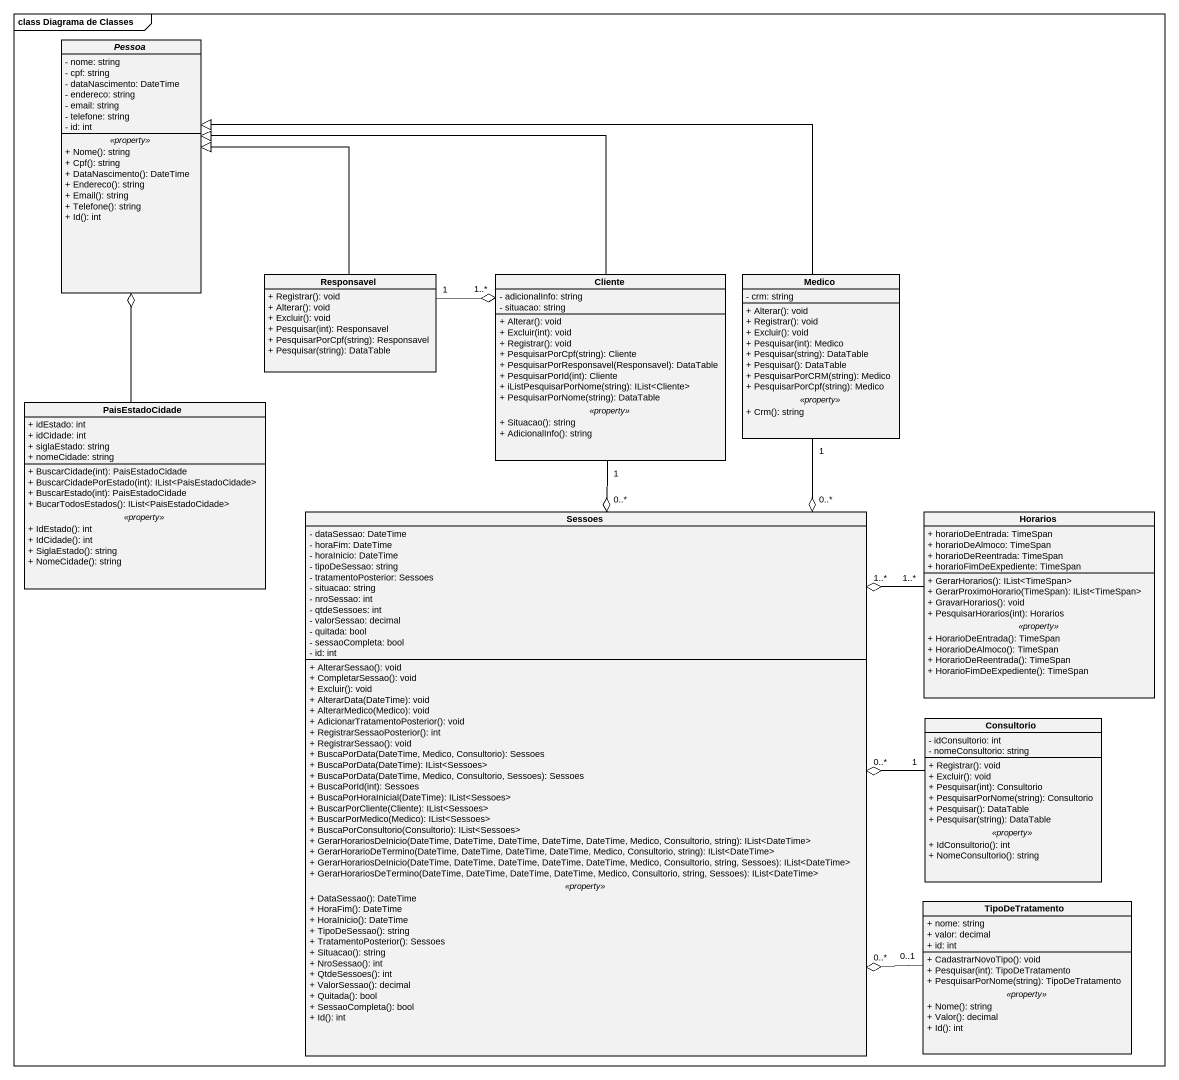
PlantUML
@startuml
mainframe class Diagrama de Classes
hide circle
hide empty members
skinparam classAttributeIconSize 0
abstract class Pessoa {
  - nome: string
  - cpf: string
  - dataNascimento: DateTime
  - endereco: string
  - email: string
  - telefone: string
  - id: int
  .. <<property>> ..
  + Nome(): string
  + Cpf(): string
  + DataNascimento(): DateTime
  + Endereco(): string
  + Email(): string
  + Telefone(): string
  + Id(): int
}
class Responsavel {
  + Registrar(): void
  + Alterar(): void
  + Excluir(): void
  + Pesquisar(int): Responsavel
  + PesquisarPorCpf(string): Responsavel
  + Pesquisar(string): DataTable
}
class Cliente {
  - adicionalInfo: string
  - situacao: string
  --
  + Alterar(): void
  + Excluir(int): void
  + Registrar(): void
  + PesquisarPorCpf(string): Cliente
  + PesquisarPorResponsavel(Responsavel): DataTable
  + PesquisarPorId(int): Cliente
  + iListPesquisarPorNome(string): IList<Cliente>
  + PesquisarPorNome(string): DataTable
  .. <<property>> ..
  + Situacao(): string
  + AdicionalInfo(): string
}
class Medico {
  - crm: string
  --
  + Alterar(): void
  + Registrar(): void
  + Excluir(): void
  + Pesquisar(int): Medico
  + Pesquisar(string): DataTable
  + Pesquisar(): DataTable
  + PesquisarPorCRM(string): Medico
  + PesquisarPorCpf(string): Medico
  .. <<property>> ..
  + Crm(): string
}
class PaisEstadoCidade {
  + idEstado: int
  + idCidade: int
  + siglaEstado: string
  + nomeCidade: string
  --
  + BuscarCidade(int): PaisEstadoCidade
  + BuscarCidadePorEstado(int): IList<PaisEstadoCidade>
  + BuscarEstado(int): PaisEstadoCidade
  + BucarTodosEstados(): IList<PaisEstadoCidade>
  .. <<property>> ..
  + IdEstado(): int
  + IdCidade(): int
  + SiglaEstado(): string
  + NomeCidade(): string
}
class Sessoes {
  - dataSessao: DateTime
  - horaFim: DateTime
  - horaInicio: DateTime
  - tipoDeSessao: string
  - tratamentoPosterior: Sessoes
  - situacao: string
  - nroSessao: int
  - qtdeSessoes: int
  - valorSessao: decimal
  - quitada: bool
  - sessaoCompleta: bool
  - id: int
  --
  + AlterarSessao(): void
  + CompletarSessao(): void
  + Excluir(): void
  + AlterarData(DateTime): void
  + AlterarMedico(Medico): void
  + AdicionarTratamentoPosterior(): void
  + RegistrarSessaoPosterior(): int
  + RegistrarSessao(): void
  + BuscaPorData(DateTime, Medico, Consultorio): Sessoes
  + BuscaPorData(DateTime): IList<Sessoes>
  + BuscaPorData(DateTime, Medico, Consultorio, Sessoes): Sessoes
  + BuscaPorId(int): Sessoes
  + BuscaPorHoraInicial(DateTime): IList<Sessoes>
  + BuscarPorCliente(Cliente): IList<Sessoes>
  + BuscarPorMedico(Medico): IList<Sessoes>
  + BuscaPorConsultorio(Consultorio): IList<Sessoes>
  + GerarHorariosDeInicio(DateTime, DateTime, DateTime, DateTime, DateTime, Medico, Consultorio, string): IList<DateTime>
  + GerarHorarioDeTermino(DateTime, DateTime, DateTime, DateTime, Medico, Consultorio, string): IList<DateTime>
  + GerarHorariosDeInicio(DateTime, DateTime, DateTime, DateTime, DateTime, Medico, Consultorio, string, Sessoes): IList<DateTime>
  + GerarHorariosDeTermino(DateTime, DateTime, DateTime, DateTime, Medico, Consultorio, string, Sessoes): IList<DateTime>
  .. <<property>> ..
  + DataSessao(): DateTime
  + HoraFim(): DateTime
  + HoraInicio(): DateTime
  + TipoDeSessao(): string
  + TratamentoPosterior(): Sessoes
  + Situacao(): string
  + NroSessao(): int
  + QtdeSessoes(): int
  + ValorSessao(): decimal
  + Quitada(): bool
  + SessaoCompleta(): bool
  + Id(): int
}
class Horarios {
  + horarioDeEntrada: TimeSpan
  + horarioDeAlmoco: TimeSpan
  + horarioDeReentrada: TimeSpan
  + horarioFimDeExpediente: TimeSpan
  --
  + GerarHorarios(): IList<TimeSpan>
  + GerarProximoHorario(TimeSpan): IList<TimeSpan>
  + GravarHorarios(): void
  + PesquisarHorarios(int): Horarios
  .. <<property>> ..
  + HorarioDeEntrada(): TimeSpan
  + HorarioDeAlmoco(): TimeSpan
  + HorarioDeReentrada(): TimeSpan
  + HorarioFimDeExpediente(): TimeSpan
}
class Consultorio {
  - idConsultorio: int
  - nomeConsultorio: string
  --
  + Registrar(): void
  + Excluir(): void
  + Pesquisar(int): Consultorio
  + PesquisarPorNome(string): Consultorio
  + Pesquisar(): DataTable
  + Pesquisar(string): DataTable
  .. <<property>> ..
  + IdConsultorio(): int
  + NomeConsultorio(): string
}
class TipoDeTratamento {
  + nome: string
  + valor: decimal
  + id: int
  --
  + CadastrarNovoTipo(): void
  + Pesquisar(int): TipoDeTratamento
  + PesquisarPorNome(string): TipoDeTratamento
  .. <<property>> ..
  + Nome(): string
  + Valor(): decimal
  + Id(): int
}
Responsavel -up-|> Pessoa
Responsavel "1" -right-o "1..*" Cliente
Cliente -left-|> Pessoa
Cliente "1" --o "0..*" Sessoes
Medico -left-|> Pessoa
Medico "1" --o "0..*" Sessoes
PaisEstadoCidade -up-o Pessoa
Horarios "1..*" -left-o "1..*" Sessoes
Consultorio "1" -left-o "0..*" Sessoes
TipoDeTratamento "0..1" -left-o "0..*" Sessoes
@enduml
